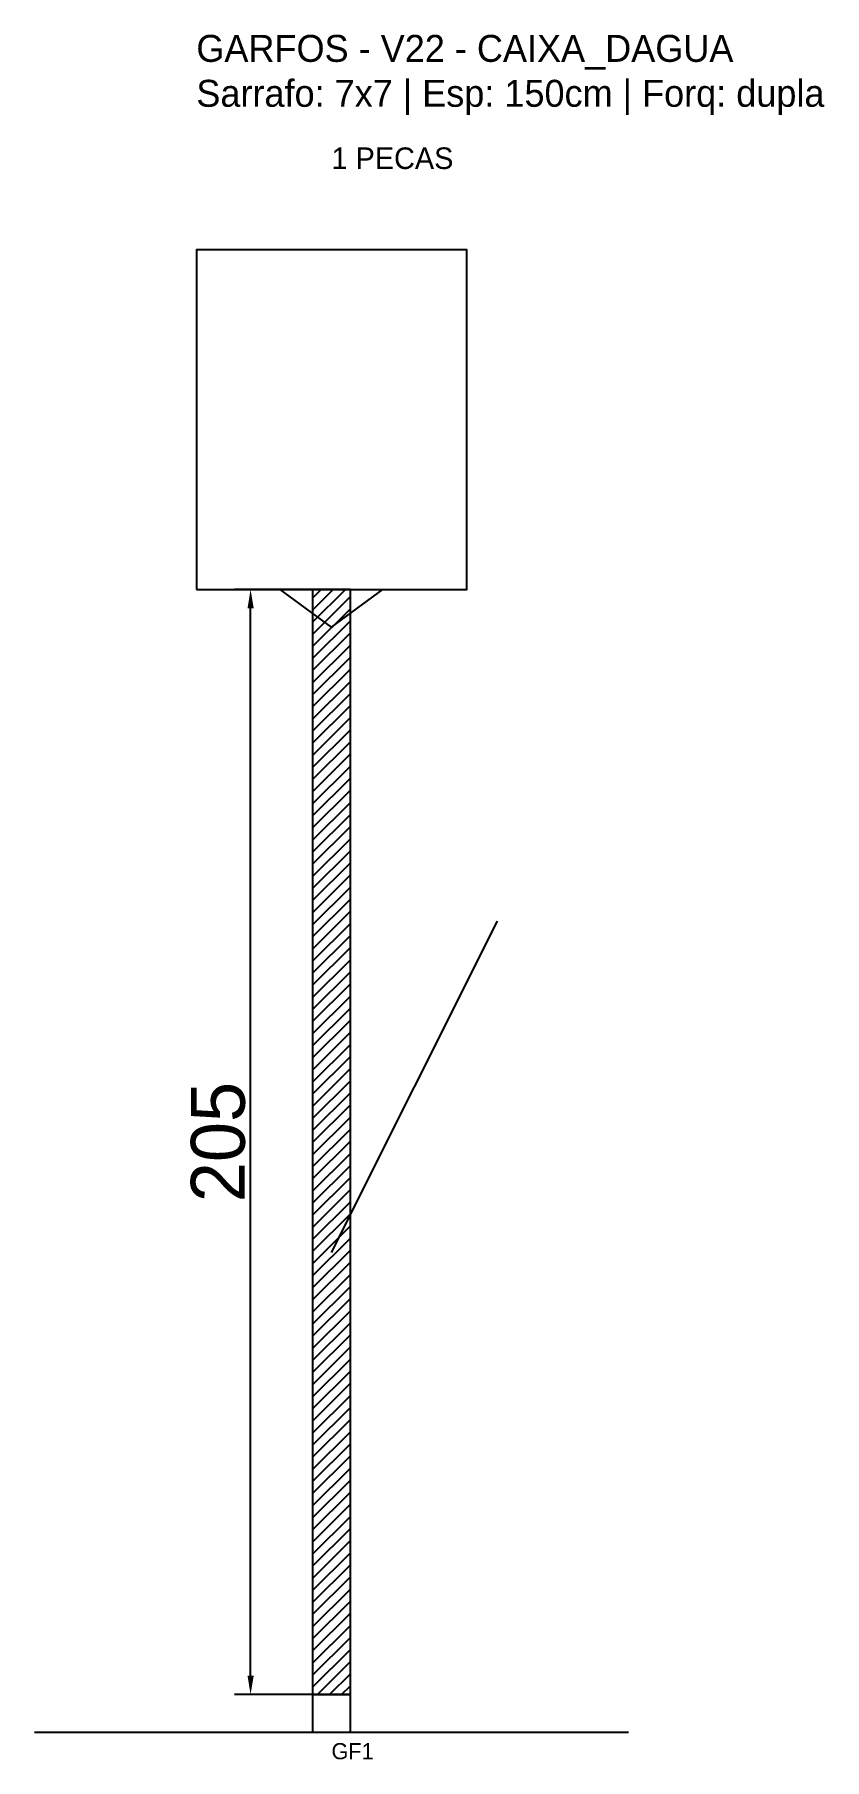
# Model space of a CAD drawing. Header units: metres. Extents: x -30 to 116, y -12 to 308.
import ezdxf

# ---------------------------------------------------------------- set-up
doc = ezdxf.new("R2010")
doc.units = ezdxf.units.M
for name, color, linetype in [('BARRA_ANCORAGEM', 1, 'Continuous'), ('COTA', 241, 'Continuous'), ('GARFOS OK', 3, 'Continuous'), ('NOME DA VIGA', 6, 'Continuous'), ('SARR_7x7', 40, 'Continuous'), ('VIGAS', 3, 'Continuous')]:
    doc.layers.add(name, color=color, linetype=linetype)
doc.dimstyles.new('EZ DXF', dxfattribs={"dimtxt": 10, "dimasz": 3.5, "dimexe": 3, "dimexo": 1.5, "dimgap": 1, "dimtad": 1, "dimdec": 1, "dimdsep": 46, "dimcen": 2.5, "dimazin": 3, "dimtfac": 1, "dimtmove": 0, "dimatfit": 3})

msp = doc.modelspace()

# ---------------------------------------------------------------- hatches: boundary and pattern name
at = {"layer": 'COTA'}
h = msp.add_hatch(dxfattribs=at)
h.set_pattern_fill('ANSI31', scale=0.5)
h.paths.add_polyline_path([(21.56, 0), (28.56, 0), (28.56, 205), (21.56, 205)])

# ---------------------------------------------------------------- linework, layer by layer
at = {"layer": 'BARRA_ANCORAGEM'}
msp.add_line((25.06, 82), (55.81, 143.5), dxfattribs=at)
at = {"layer": 'GARFOS OK'}
for p, q in [((25.06, 198), (15.56, 205)), ((15.56, 205), (34.56, 205)), ((25.06, 198), (34.56, 205))]:
    msp.add_line(p, q, dxfattribs=at)
at = {"layer": 'GARFOS OK', "linetype": 'CONTINUOUS'}
msp.add_line((-30, -7), (80.12, -7), dxfattribs=at)
at = {"layer": 'GARFOS OK'}
msp.add_lwpolyline([(21.56, 0), (28.56, 0), (28.56, 205), (21.56, 205), (21.56, 0)], dxfattribs=at)
at = {"layer": 'SARR_7x7'}
msp.add_lwpolyline([(21.56, -7), (28.56, -7), (28.56, 0), (21.56, 0), (21.56, -7)], dxfattribs=at)
at = {"layer": 'VIGAS'}
msp.add_lwpolyline([(0, 205), (50.12, 205), (50.12, 268), (0, 268), (0, 205)], dxfattribs=at)

# ---------------------------------------------------------------- texts
at = {"layer": 'NOME DA VIGA'}
for s, height, p in [('1 PECAS', 4, (25.06, 283)), ('GF1', 3, (25.06, -12))]:
    msp.add_text(s, height=height, dxfattribs=at).set_placement(p)
at = {"layer": 'NOME DA VIGA', "insert": (0, 293), "char_height": 5, "attachment_point": 7}
msp.add_mtext('GARFOS - V22 - CAIXA_DAGUA\\PSarrafo: 7x7 | Esp: 150cm | Forq: dupla', dxfattribs=at)

# ---------------------------------------------------------------- dimensions: what is measured, and where the dimension line sits
at = {"layer": 'COTA'}
msp.add_linear_dim(base=(10.06, 0), p1=(25.06, 0), p2=(25.06, 205), angle=90, dimstyle='EZ DXF', dxfattribs=at).render()

doc.saveas('drawing.dxf')
